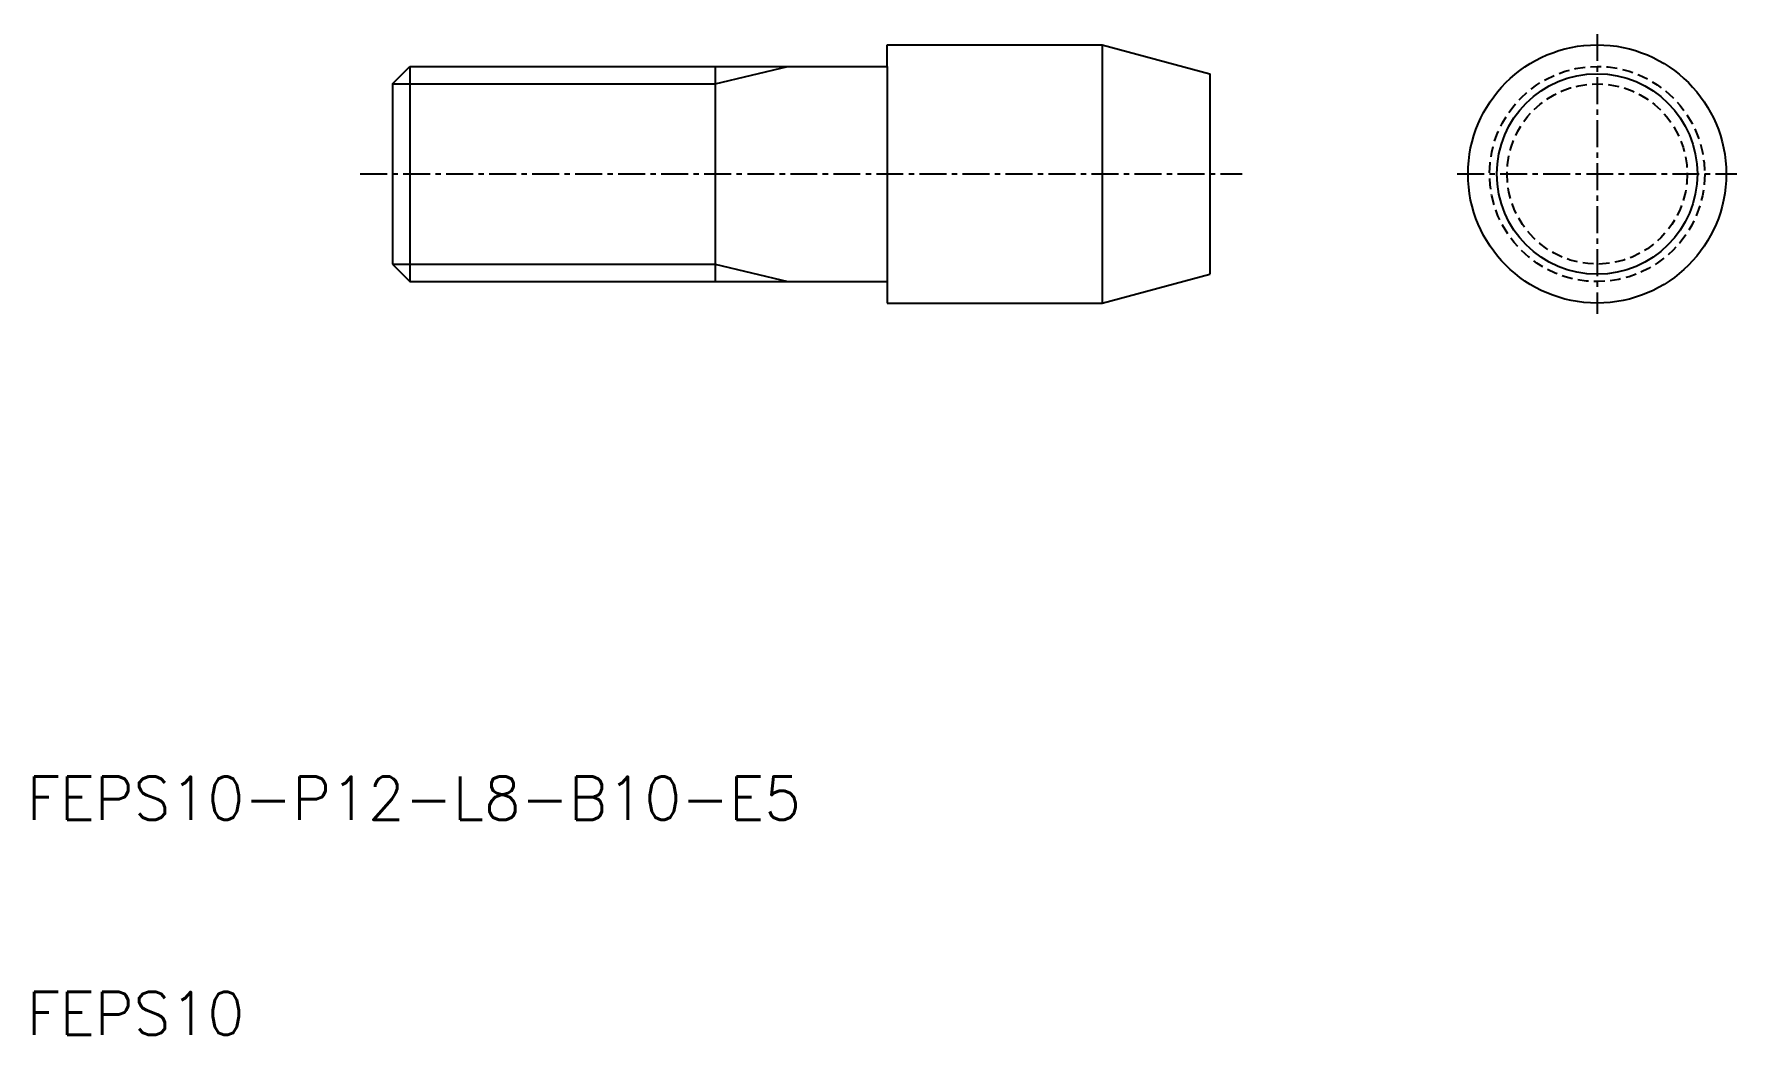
# Model space of a CAD drawing. Extents: x 10.3 to 89.5, y 10 to 56.5.
import ezdxf

# ---------------------------------------------------------------- set-up
doc = ezdxf.new("R2010")
doc.units = 0
doc.linetypes.add('CENTER', pattern=[2, 1.25, -0.25, 0.25, -0.25])
doc.linetypes.add('DASHED', pattern=[0.75, 0.5, -0.25])
doc.layers.get('0').update_dxf_attribs({"linetype": 'CONTINUOUS'})
doc.layers.add('CENTER', color=1, linetype='CENTER')
doc.styles.get("Standard").update_dxf_attribs({"font": 'txt.shx', "bigfont": 'extfont.shx'})

msp = doc.modelspace()

# ---------------------------------------------------------------- linework, layer by layer
at = {"color": 7, "linetype": 'CONTINUOUS'}
for p, q in [((50, 56), (60, 56)), ((50, 55), (50, 56)), ((60, 56), (60, 44)), ((60, 56), (65, 54.66)), ((27, 54.188), (27.812, 55)), ((27.812, 55), (50, 55)), ((27.812, 55), (27.812, 45)), ((42, 55), (42, 45)), ((50, 55), (50, 45)), ((65, 54.66), (65, 45.34)), ((27, 54.188), (27, 45.812)), ((27, 45.812), (27.812, 45)), ((60, 44), (65, 45.34)), ((27.812, 45), (50, 45)), ((50, 45), (50, 44)), ((50, 44), (60, 44))]:
    msp.add_line(p, q, dxfattribs=at)
at = {"color": 3, "linetype": 'CONTINUOUS'}
for p, q in [((42, 54.188), (45.388, 55)), ((27, 54.188), (42, 54.188)), ((27, 45.812), (42, 45.812)), ((42, 45.812), (45.388, 45))]:
    msp.add_line(p, q, dxfattribs=at)
at = {"color": 7, "linetype": 'CONTINUOUS'}
for radius in [6, 4.66]:
    msp.add_circle((83, 50), radius, dxfattribs=at)
at = {"color": 3, "linetype": 'DASHED'}
for radius in [5, 4.188]:
    msp.add_circle((83, 50), radius, dxfattribs=at)
at = {"layer": 'CENTER', "color": 1, "linetype": 'CENTER'}
for p, q in [((83, 56.5), (83, 43.5)), ((25.5, 50), (66.5, 50)), ((76.5, 50), (89.5, 50))]:
    msp.add_line(p, q, dxfattribs=at)

# ---------------------------------------------------------------- texts
at = {"color": 7, "linetype": 'CONTINUOUS'}
for s, p in [('FEPS10-P12-L8-B10-E5', (10, 20)), ('FEPS10', (10, 10))]:
    msp.add_text(s, height=2, dxfattribs=at).set_placement(p)

doc.saveas('drawing.dxf')
